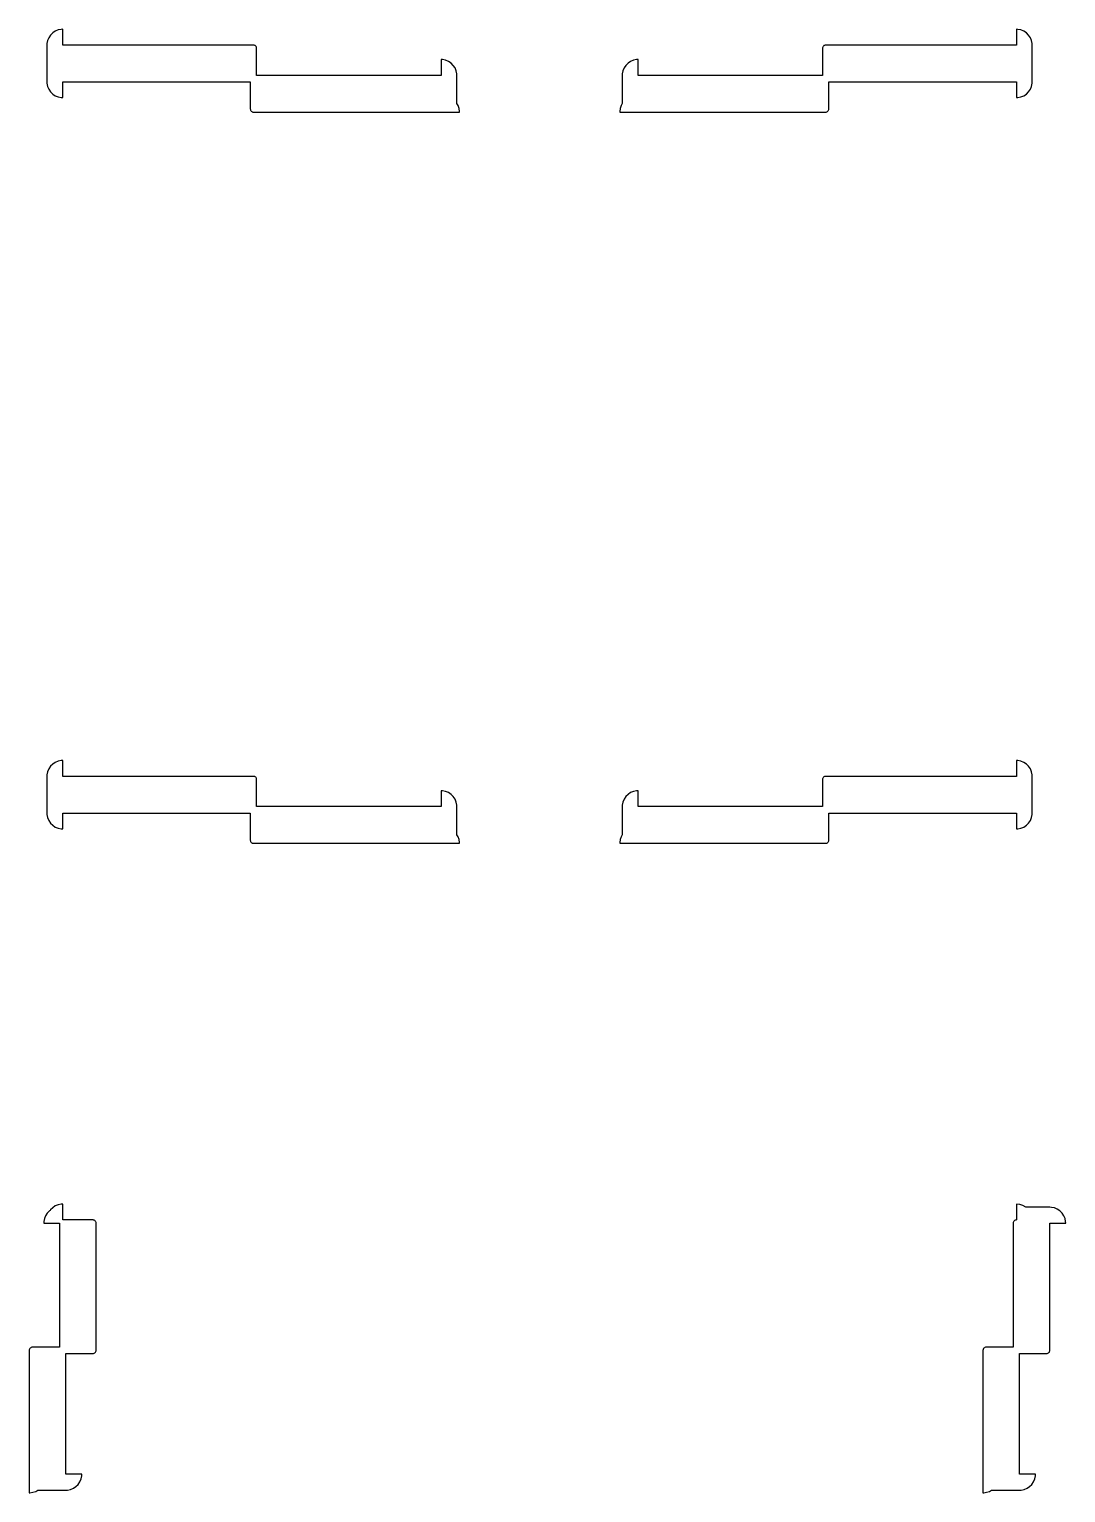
# Model space of a CAD drawing. Header units: millimetres. Extents: x 68 to 252, y 288 to 712.
# Drawn here: x 129.32 to 161.92, y 341.66 to 387.69 of the extents above; entities that cross this region are included whole.
import ezdxf

# ---------------------------------------------------------------- set-up
doc = ezdxf.new("R2010")
doc.units = ezdxf.units.MM

msp = doc.modelspace()

# ---------------------------------------------------------------- linework, layer by layer
for p, q in [((130.133, 387.632), (130.052, 387.577)), ((130.224, 387.669), (130.133, 387.632)), ((130.133, 387.632), (130.133, 387.632)), ((130.32, 387.688), (130.224, 387.669)), ((130.224, 387.669), (130.224, 387.669)), ((130.368, 387.691), (130.32, 387.688)), ((130.32, 387.688), (130.32, 387.688)), ((130.368, 387.192), (130.368, 387.691)), ((160.416, 387.688), (160.368, 387.691)), ((160.368, 387.691), (160.368, 387.192)), ((160.512, 387.669), (160.416, 387.688)), ((160.416, 387.688), (160.416, 387.688)), ((160.603, 387.632), (160.512, 387.669)), ((160.512, 387.669), (160.512, 387.669)), ((160.684, 387.577), (160.603, 387.632)), ((160.603, 387.632), (160.603, 387.632)), ((129.871, 387.24), (129.869, 387.191)), ((129.869, 387.191), (129.869, 386.04)), ((129.89, 387.336), (129.871, 387.24)), ((129.871, 387.24), (129.871, 387.24)), ((129.928, 387.426), (129.89, 387.336)), ((129.89, 387.336), (129.89, 387.336)), ((129.982, 387.508), (129.928, 387.426)), ((129.928, 387.426), (129.928, 387.426)), ((130.052, 387.577), (129.982, 387.508)), ((129.982, 387.508), (129.982, 387.508)), ((130.052, 387.577), (130.052, 387.577)), ((136.368, 387.192), (130.368, 387.192)), ((136.387, 387.19), (136.368, 387.192)), ((136.406, 387.184), (136.387, 387.19)), ((136.423, 387.175), (136.406, 387.184)), ((136.439, 387.162), (136.423, 387.175)), ((136.451, 387.147), (136.439, 387.162)), ((136.46, 387.13), (136.451, 387.147)), ((136.466, 387.111), (136.46, 387.13)), ((154.276, 387.13), (154.27, 387.111)), ((154.285, 387.147), (154.276, 387.13)), ((154.297, 387.162), (154.285, 387.147)), ((154.312, 387.175), (154.297, 387.162)), ((154.33, 387.184), (154.312, 387.175)), ((154.348, 387.19), (154.33, 387.184)), ((154.368, 387.192), (154.348, 387.19)), ((160.368, 387.192), (154.368, 387.192)), ((160.753, 387.508), (160.684, 387.577)), ((160.684, 387.577), (160.684, 387.577)), ((160.808, 387.426), (160.753, 387.508)), ((160.753, 387.508), (160.753, 387.508)), ((160.845, 387.336), (160.808, 387.426)), ((160.808, 387.426), (160.808, 387.426)), ((160.865, 387.24), (160.845, 387.336)), ((160.845, 387.336), (160.845, 387.336)), ((160.867, 387.191), (160.865, 387.24)), ((160.865, 387.24), (160.865, 387.24)), ((160.867, 386.04), (160.867, 387.191)), ((136.468, 387.092), (136.466, 387.111)), ((136.468, 386.239), (136.468, 387.092)), ((142.316, 386.736), (142.268, 386.738)), ((142.268, 386.738), (142.268, 386.239)), ((142.412, 386.716), (142.316, 386.736)), ((142.316, 386.736), (142.316, 386.736)), ((142.503, 386.679), (142.412, 386.716)), ((142.412, 386.716), (142.412, 386.716)), ((142.584, 386.625), (142.503, 386.679)), ((142.503, 386.679), (142.503, 386.679)), ((148.233, 386.679), (148.152, 386.625)), ((148.324, 386.716), (148.233, 386.679)), ((148.233, 386.679), (148.233, 386.679)), ((148.42, 386.736), (148.324, 386.716)), ((148.324, 386.716), (148.324, 386.716)), ((148.468, 386.738), (148.42, 386.736)), ((148.42, 386.736), (148.42, 386.736)), ((148.468, 386.239), (148.468, 386.738)), ((154.27, 387.111), (154.268, 387.092)), ((154.268, 387.092), (154.268, 386.239)), ((142.268, 386.239), (136.468, 386.239)), ((142.584, 386.624), (142.584, 386.625)), ((142.653, 386.555), (142.584, 386.624)), ((142.708, 386.474), (142.653, 386.555)), ((142.653, 386.555), (142.653, 386.555)), ((142.745, 386.383), (142.708, 386.474)), ((142.708, 386.474), (142.708, 386.474)), ((142.765, 386.287), (142.745, 386.383)), ((142.745, 386.383), (142.745, 386.383)), ((142.767, 386.238), (142.765, 386.287)), ((142.765, 386.287), (142.765, 386.287)), ((142.767, 385.358), (142.767, 386.238)), ((147.971, 386.287), (147.969, 386.238)), ((147.969, 386.238), (147.969, 385.358)), ((147.99, 386.383), (147.971, 386.287)), ((147.971, 386.287), (147.971, 386.287)), ((148.028, 386.474), (147.99, 386.383)), ((147.99, 386.383), (147.99, 386.383)), ((148.082, 386.555), (148.028, 386.474)), ((148.028, 386.474), (148.028, 386.474)), ((148.152, 386.624), (148.082, 386.555)), ((148.082, 386.555), (148.082, 386.555)), ((148.152, 386.625), (148.152, 386.624)), ((154.268, 386.239), (148.468, 386.239)), ((129.869, 386.04), (129.871, 385.991)), ((129.871, 385.991), (129.871, 385.991)), ((129.871, 385.991), (129.89, 385.895)), ((129.89, 385.895), (129.89, 385.895)), ((129.89, 385.895), (129.928, 385.804)), ((129.928, 385.804), (129.928, 385.804)), ((129.928, 385.804), (129.982, 385.723)), ((130.368, 385.54), (130.368, 386.039)), ((130.368, 386.039), (136.268, 386.039)), ((136.268, 386.039), (136.268, 385.186)), ((154.468, 385.186), (154.468, 386.039)), ((154.468, 386.039), (160.368, 386.039)), ((160.368, 386.039), (160.368, 385.54)), ((160.753, 385.723), (160.808, 385.804)), ((160.808, 385.804), (160.845, 385.895)), ((160.808, 385.804), (160.808, 385.804)), ((160.845, 385.895), (160.865, 385.991)), ((160.845, 385.895), (160.845, 385.895)), ((160.865, 385.991), (160.867, 386.04)), ((160.865, 385.991), (160.865, 385.991)), ((129.982, 385.723), (129.982, 385.723)), ((129.982, 385.723), (130.052, 385.654)), ((130.052, 385.654), (130.052, 385.653)), ((130.052, 385.653), (130.133, 385.599)), ((130.133, 385.599), (130.133, 385.599)), ((130.133, 385.599), (130.224, 385.562)), ((130.224, 385.562), (130.224, 385.562)), ((130.224, 385.562), (130.32, 385.542)), ((130.32, 385.542), (130.32, 385.542)), ((130.32, 385.542), (130.368, 385.54)), ((130.368, 385.54), (130.368, 385.54)), ((142.767, 385.357), (142.767, 385.358)), ((142.767, 385.358), (142.767, 385.358)), ((142.767, 385.358), (142.767, 385.358)), ((142.804, 385.292), (142.767, 385.357)), ((142.835, 385.203), (142.804, 385.292)), ((142.804, 385.292), (142.804, 385.292)), ((147.932, 385.292), (147.901, 385.203)), ((147.969, 385.357), (147.932, 385.292)), ((147.932, 385.292), (147.932, 385.292)), ((147.969, 385.358), (147.969, 385.358)), ((147.969, 385.358), (147.969, 385.358)), ((147.969, 385.358), (147.969, 385.357)), ((160.368, 385.54), (160.416, 385.542)), ((160.416, 385.542), (160.512, 385.562)), ((160.416, 385.542), (160.416, 385.542)), ((160.512, 385.562), (160.603, 385.599)), ((160.512, 385.562), (160.512, 385.562)), ((160.603, 385.599), (160.684, 385.653)), ((160.603, 385.599), (160.603, 385.599)), ((160.684, 385.654), (160.753, 385.723)), ((160.684, 385.653), (160.684, 385.654)), ((160.753, 385.723), (160.753, 385.723)), ((136.268, 385.186), (136.27, 385.167)), ((136.27, 385.167), (136.276, 385.148)), ((136.276, 385.148), (136.285, 385.131)), ((136.285, 385.131), (136.297, 385.116)), ((136.297, 385.116), (136.312, 385.103)), ((136.312, 385.103), (136.33, 385.094)), ((136.33, 385.094), (136.348, 385.088)), ((136.348, 385.088), (136.368, 385.086)), ((136.368, 385.086), (142.846, 385.086)), ((142.835, 385.202), (142.835, 385.203)), ((142.848, 385.109), (142.835, 385.202)), ((142.846, 385.086), (142.848, 385.109)), ((142.846, 385.086), (142.846, 385.086)), ((142.848, 385.109), (142.848, 385.109)), ((147.901, 385.202), (147.888, 385.109)), ((147.888, 385.109), (147.888, 385.109)), ((147.888, 385.109), (147.889, 385.086)), ((147.889, 385.086), (154.368, 385.086)), ((147.889, 385.086), (147.889, 385.086)), ((147.889, 385.086), (147.889, 385.086)), ((147.901, 385.203), (147.901, 385.202)), ((154.368, 385.086), (154.387, 385.088)), ((154.387, 385.088), (154.406, 385.094)), ((154.406, 385.094), (154.423, 385.103)), ((154.423, 385.103), (154.439, 385.116)), ((154.439, 385.116), (154.451, 385.131)), ((154.451, 385.131), (154.46, 385.148)), ((154.46, 385.148), (154.466, 385.167)), ((154.466, 385.167), (154.468, 385.186)), ((130.052, 364.577), (129.982, 364.508)), ((130.133, 364.632), (130.052, 364.577)), ((130.052, 364.577), (130.052, 364.577)), ((130.224, 364.669), (130.133, 364.632)), ((130.133, 364.632), (130.133, 364.632)), ((130.32, 364.688), (130.224, 364.669)), ((130.224, 364.669), (130.224, 364.669)), ((130.368, 364.691), (130.32, 364.688)), ((130.32, 364.688), (130.32, 364.688)), ((130.368, 364.192), (130.368, 364.691)), ((160.368, 364.691), (160.368, 364.192)), ((160.416, 364.688), (160.368, 364.691)), ((160.368, 364.691), (160.368, 364.691)), ((160.512, 364.669), (160.416, 364.688)), ((160.416, 364.688), (160.416, 364.688)), ((160.603, 364.632), (160.512, 364.669)), ((160.512, 364.669), (160.512, 364.669)), ((160.684, 364.577), (160.603, 364.632)), ((160.603, 364.632), (160.603, 364.632)), ((160.753, 364.508), (160.684, 364.577)), ((160.684, 364.577), (160.684, 364.577)), ((129.871, 364.24), (129.869, 364.191)), ((129.869, 364.191), (129.869, 363.04)), ((129.89, 364.336), (129.871, 364.24)), ((129.871, 364.24), (129.871, 364.24)), ((129.928, 364.426), (129.89, 364.336)), ((129.89, 364.336), (129.89, 364.336)), ((129.982, 364.508), (129.928, 364.426)), ((129.928, 364.426), (129.928, 364.426)), ((129.982, 364.508), (129.982, 364.508)), ((136.368, 364.192), (130.368, 364.192)), ((130.368, 364.192), (130.368, 364.192)), ((136.387, 364.19), (136.368, 364.192)), ((136.406, 364.184), (136.387, 364.19)), ((136.423, 364.175), (136.406, 364.184)), ((136.439, 364.162), (136.423, 364.175)), ((136.451, 364.147), (136.439, 364.162)), ((136.46, 364.13), (136.451, 364.147)), ((136.466, 364.111), (136.46, 364.13)), ((136.468, 364.092), (136.466, 364.111)), ((154.27, 364.111), (154.268, 364.092)), ((154.276, 364.13), (154.27, 364.111)), ((154.285, 364.147), (154.276, 364.13)), ((154.297, 364.162), (154.285, 364.147)), ((154.312, 364.175), (154.297, 364.162)), ((154.33, 364.184), (154.312, 364.175)), ((154.348, 364.19), (154.33, 364.184)), ((154.368, 364.192), (154.348, 364.19)), ((160.368, 364.192), (154.368, 364.192)), ((160.808, 364.426), (160.753, 364.508)), ((160.753, 364.508), (160.753, 364.508)), ((160.845, 364.336), (160.808, 364.426)), ((160.808, 364.426), (160.808, 364.426)), ((160.865, 364.24), (160.845, 364.336)), ((160.845, 364.336), (160.845, 364.336)), ((160.867, 364.191), (160.865, 364.24)), ((160.865, 364.24), (160.865, 364.24)), ((160.867, 363.04), (160.867, 364.191)), ((136.468, 363.239), (136.468, 364.092)), ((142.316, 363.736), (142.268, 363.738)), ((142.268, 363.738), (142.268, 363.239)), ((142.412, 363.716), (142.316, 363.736)), ((142.316, 363.736), (142.316, 363.736)), ((142.503, 363.679), (142.412, 363.716)), ((142.412, 363.716), (142.412, 363.716)), ((142.584, 363.625), (142.503, 363.679)), ((142.503, 363.679), (142.503, 363.679)), ((148.233, 363.679), (148.152, 363.625)), ((148.324, 363.716), (148.233, 363.679)), ((148.233, 363.679), (148.233, 363.679)), ((148.42, 363.736), (148.324, 363.716)), ((148.324, 363.716), (148.324, 363.716)), ((148.468, 363.738), (148.42, 363.736)), ((148.42, 363.736), (148.42, 363.736)), ((148.468, 363.239), (148.468, 363.738)), ((154.268, 364.092), (154.268, 363.239)), ((142.268, 363.239), (136.468, 363.239)), ((142.584, 363.624), (142.584, 363.625)), ((142.653, 363.555), (142.584, 363.624)), ((142.708, 363.474), (142.653, 363.555)), ((142.653, 363.555), (142.653, 363.555)), ((142.745, 363.383), (142.708, 363.474)), ((142.708, 363.474), (142.708, 363.474)), ((142.765, 363.287), (142.745, 363.383)), ((142.745, 363.383), (142.745, 363.383)), ((142.767, 363.238), (142.765, 363.287)), ((142.765, 363.287), (142.765, 363.287)), ((142.767, 362.358), (142.767, 363.238)), ((147.971, 363.287), (147.969, 363.238)), ((147.969, 363.238), (147.969, 362.358)), ((147.99, 363.383), (147.971, 363.287)), ((147.971, 363.287), (147.971, 363.287)), ((148.028, 363.474), (147.99, 363.383)), ((147.99, 363.383), (147.99, 363.383)), ((148.082, 363.555), (148.028, 363.474)), ((148.028, 363.474), (148.028, 363.474)), ((148.152, 363.624), (148.082, 363.555)), ((148.082, 363.555), (148.082, 363.555)), ((148.152, 363.625), (148.152, 363.624)), ((154.268, 363.239), (148.468, 363.239)), ((129.869, 363.04), (129.871, 362.991)), ((129.871, 362.991), (129.871, 362.991)), ((129.871, 362.991), (129.89, 362.895)), ((129.89, 362.895), (129.89, 362.895)), ((129.89, 362.895), (129.928, 362.804)), ((129.928, 362.804), (129.928, 362.804)), ((129.928, 362.804), (129.982, 362.723)), ((130.368, 362.54), (130.368, 363.039)), ((130.368, 363.039), (136.268, 363.039)), ((136.268, 363.039), (136.268, 362.186)), ((154.468, 362.186), (154.468, 363.039)), ((154.468, 363.039), (160.368, 363.039)), ((160.368, 363.039), (160.368, 362.54)), ((160.753, 362.723), (160.808, 362.804)), ((160.808, 362.804), (160.845, 362.895)), ((160.808, 362.804), (160.808, 362.804)), ((160.845, 362.895), (160.865, 362.991)), ((160.845, 362.895), (160.845, 362.895)), ((160.865, 362.991), (160.867, 363.04)), ((160.865, 362.991), (160.865, 362.991)), ((129.982, 362.723), (129.982, 362.723)), ((129.982, 362.723), (130.052, 362.654)), ((130.052, 362.654), (130.052, 362.653)), ((130.052, 362.653), (130.133, 362.599)), ((130.133, 362.599), (130.133, 362.599)), ((130.133, 362.599), (130.224, 362.562)), ((130.224, 362.562), (130.224, 362.562)), ((130.224, 362.562), (130.32, 362.542)), ((130.32, 362.542), (130.32, 362.542)), ((130.32, 362.542), (130.368, 362.54)), ((142.767, 362.357), (142.767, 362.358)), ((142.767, 362.358), (142.767, 362.358)), ((142.767, 362.358), (142.767, 362.358)), ((142.804, 362.292), (142.767, 362.357)), ((142.835, 362.203), (142.804, 362.292)), ((142.804, 362.292), (142.804, 362.292)), ((147.932, 362.292), (147.901, 362.203)), ((147.969, 362.357), (147.932, 362.292)), ((147.932, 362.292), (147.932, 362.292)), ((147.969, 362.358), (147.969, 362.358)), ((147.969, 362.358), (147.969, 362.358)), ((147.969, 362.358), (147.969, 362.357)), ((160.368, 362.54), (160.416, 362.542)), ((160.416, 362.542), (160.512, 362.562)), ((160.416, 362.542), (160.416, 362.542)), ((160.512, 362.562), (160.603, 362.599)), ((160.512, 362.562), (160.512, 362.562)), ((160.603, 362.599), (160.684, 362.653)), ((160.603, 362.599), (160.603, 362.599)), ((160.684, 362.654), (160.753, 362.723)), ((160.684, 362.653), (160.684, 362.654)), ((160.753, 362.723), (160.753, 362.723)), ((136.268, 362.186), (136.27, 362.167)), ((136.27, 362.167), (136.276, 362.148)), ((136.276, 362.148), (136.285, 362.131)), ((136.285, 362.131), (136.297, 362.116)), ((136.297, 362.116), (136.312, 362.103)), ((136.312, 362.103), (136.33, 362.094)), ((136.33, 362.094), (136.348, 362.088)), ((136.348, 362.088), (136.368, 362.086)), ((136.368, 362.086), (142.846, 362.086)), ((142.835, 362.202), (142.835, 362.203)), ((142.848, 362.109), (142.835, 362.202)), ((142.846, 362.086), (142.848, 362.109)), ((142.846, 362.086), (142.846, 362.086)), ((142.848, 362.109), (142.848, 362.109)), ((147.901, 362.202), (147.888, 362.109)), ((147.888, 362.109), (147.888, 362.109)), ((147.888, 362.109), (147.889, 362.086)), ((147.889, 362.086), (147.889, 362.086)), ((147.889, 362.086), (154.368, 362.086)), ((147.901, 362.203), (147.901, 362.202)), ((154.368, 362.086), (154.387, 362.088)), ((154.387, 362.088), (154.406, 362.094)), ((154.406, 362.094), (154.423, 362.103)), ((154.423, 362.103), (154.439, 362.116)), ((154.439, 362.116), (154.451, 362.131)), ((154.451, 362.131), (154.46, 362.148)), ((154.46, 362.148), (154.466, 362.167)), ((154.466, 362.167), (154.468, 362.186)), ((129.828, 350.374), (129.79, 350.283)), ((129.882, 350.455), (129.828, 350.374)), ((129.828, 350.374), (129.828, 350.374)), ((129.952, 350.524), (129.882, 350.455)), ((129.882, 350.455), (129.882, 350.455)), ((129.97, 350.537), (129.952, 350.525)), ((129.952, 350.525), (129.952, 350.524)), ((129.982, 350.555), (129.97, 350.537)), ((129.97, 350.537), (129.97, 350.537)), ((129.97, 350.537), (129.97, 350.537)), ((130.052, 350.624), (129.982, 350.555)), ((129.982, 350.555), (129.982, 350.555)), ((130.133, 350.679), (130.052, 350.625)), ((130.052, 350.625), (130.052, 350.624)), ((130.224, 350.716), (130.133, 350.679)), ((130.133, 350.679), (130.133, 350.679)), ((130.32, 350.736), (130.224, 350.716)), ((130.224, 350.716), (130.224, 350.716)), ((130.368, 350.738), (130.32, 350.736)), ((130.32, 350.736), (130.32, 350.736)), ((130.368, 350.239), (130.368, 350.738)), ((160.37, 350.738), (160.368, 350.738)), ((160.368, 350.738), (160.368, 350.738)), ((160.368, 350.738), (160.368, 350.239)), ((160.473, 350.726), (160.37, 350.738)), ((160.37, 350.738), (160.37, 350.738)), ((160.474, 350.726), (160.473, 350.726)), ((160.572, 350.694), (160.474, 350.726)), ((160.662, 350.641), (160.572, 350.694)), ((160.572, 350.694), (160.572, 350.694)), ((160.666, 350.638), (160.662, 350.641)), ((160.662, 350.641), (160.662, 350.641)), ((161.42, 350.638), (160.666, 350.638)), ((160.666, 350.638), (160.666, 350.638)), ((160.666, 350.638), (160.666, 350.638)), ((160.666, 350.638), (160.666, 350.638)), ((160.666, 350.638), (160.666, 350.638)), ((161.468, 350.636), (161.42, 350.638)), ((161.469, 350.636), (161.468, 350.636)), ((161.565, 350.616), (161.469, 350.636)), ((161.655, 350.579), (161.565, 350.616)), ((161.565, 350.616), (161.565, 350.616)), ((161.737, 350.525), (161.655, 350.579)), ((161.655, 350.579), (161.655, 350.579)), ((161.737, 350.524), (161.737, 350.525)), ((161.806, 350.455), (161.737, 350.524)), ((161.86, 350.374), (161.806, 350.455)), ((161.806, 350.455), (161.806, 350.455)), ((161.861, 350.374), (161.86, 350.374)), ((161.898, 350.283), (161.861, 350.374)), ((129.771, 350.187), (129.769, 350.139)), ((129.769, 350.139), (130.268, 350.139)), ((129.769, 350.139), (129.769, 350.139)), ((129.79, 350.283), (129.771, 350.187)), ((129.771, 350.187), (129.771, 350.187)), ((129.79, 350.283), (129.79, 350.283)), ((130.268, 350.139), (130.268, 350.139)), ((130.268, 350.139), (130.268, 346.239)), ((131.321, 350.239), (130.368, 350.239)), ((131.34, 350.237), (131.321, 350.239)), ((131.359, 350.231), (131.34, 350.237)), ((131.376, 350.222), (131.359, 350.231)), ((131.391, 350.21), (131.376, 350.222)), ((131.404, 350.195), (131.391, 350.21)), ((131.413, 350.177), (131.404, 350.195)), ((131.419, 350.158), (131.413, 350.177)), ((131.421, 350.139), (131.419, 350.158)), ((131.421, 346.139), (131.421, 350.139)), ((160.27, 350.158), (160.268, 350.139)), ((160.268, 350.139), (160.268, 346.239)), ((160.276, 350.177), (160.27, 350.158)), ((160.285, 350.195), (160.276, 350.177)), ((160.297, 350.21), (160.285, 350.195)), ((160.312, 350.222), (160.297, 350.21)), ((160.33, 350.231), (160.312, 350.222)), ((160.348, 350.237), (160.33, 350.231)), ((160.368, 350.239), (160.348, 350.237)), ((161.421, 350.139), (161.92, 350.139)), ((161.421, 346.139), (161.421, 350.139)), ((161.421, 350.139), (161.421, 350.139)), ((161.421, 350.139), (161.421, 350.139)), ((161.917, 350.187), (161.898, 350.283)), ((161.898, 350.283), (161.898, 350.283)), ((161.92, 350.139), (161.917, 350.187)), ((161.917, 350.187), (161.917, 350.187)), ((129.317, 346.159), (129.315, 346.139)), ((129.323, 346.177), (129.317, 346.159)), ((129.332, 346.195), (129.323, 346.177)), ((129.345, 346.21), (129.332, 346.195)), ((129.36, 346.222), (129.345, 346.21)), ((129.377, 346.231), (129.36, 346.222)), ((129.396, 346.237), (129.377, 346.231)), ((129.415, 346.239), (129.396, 346.237)), ((130.268, 346.239), (129.415, 346.239)), ((159.317, 346.159), (159.315, 346.139)), ((159.323, 346.177), (159.317, 346.159)), ((159.332, 346.195), (159.323, 346.177)), ((159.345, 346.21), (159.332, 346.195)), ((159.36, 346.222), (159.345, 346.21)), ((159.377, 346.231), (159.36, 346.222)), ((159.396, 346.237), (159.377, 346.231)), ((159.415, 346.239), (159.396, 346.237)), ((160.268, 346.239), (159.415, 346.239)), ((129.315, 346.139), (129.315, 341.661)), ((130.468, 342.239), (130.468, 346.039)), ((130.468, 346.039), (131.321, 346.039)), ((131.321, 346.039), (131.34, 346.041)), ((131.34, 346.041), (131.359, 346.047)), ((131.359, 346.047), (131.376, 346.056)), ((131.376, 346.056), (131.391, 346.068)), ((131.391, 346.068), (131.404, 346.083)), ((131.404, 346.083), (131.413, 346.101)), ((131.413, 346.101), (131.419, 346.119)), ((131.419, 346.119), (131.421, 346.139)), ((159.315, 346.139), (159.315, 341.661)), ((160.468, 342.239), (160.468, 346.039)), ((160.468, 346.039), (161.321, 346.039)), ((161.321, 346.039), (161.34, 346.041)), ((161.34, 346.041), (161.359, 346.047)), ((161.359, 346.047), (161.376, 346.056)), ((161.376, 346.056), (161.391, 346.068)), ((161.391, 346.068), (161.404, 346.083)), ((161.404, 346.083), (161.413, 346.101)), ((161.413, 346.101), (161.419, 346.119)), ((161.419, 346.119), (161.421, 346.139)), ((130.967, 342.239), (130.468, 342.239)), ((130.908, 342.004), (130.945, 342.095)), ((130.945, 342.095), (130.965, 342.191)), ((130.945, 342.095), (130.945, 342.095)), ((130.965, 342.191), (130.967, 342.239)), ((130.965, 342.191), (130.965, 342.191)), ((160.967, 342.239), (160.468, 342.239)), ((160.908, 342.004), (160.945, 342.095)), ((160.945, 342.095), (160.965, 342.191)), ((160.945, 342.095), (160.945, 342.095)), ((160.965, 342.191), (160.967, 342.239)), ((160.965, 342.191), (160.965, 342.191)), ((129.315, 341.661), (129.315, 341.661)), ((129.315, 341.661), (129.338, 341.659)), ((129.338, 341.659), (129.431, 341.672)), ((129.338, 341.659), (129.338, 341.659)), ((129.431, 341.672), (129.521, 341.703)), ((129.431, 341.672), (129.431, 341.672)), ((129.521, 341.703), (129.586, 341.74)), ((129.521, 341.703), (129.521, 341.703)), ((129.586, 341.74), (129.586, 341.74)), ((129.586, 341.74), (129.587, 341.74)), ((129.587, 341.74), (129.587, 341.74)), ((129.587, 341.74), (130.467, 341.74)), ((130.467, 341.74), (130.516, 341.742)), ((130.516, 341.742), (130.612, 341.762)), ((130.516, 341.742), (130.516, 341.742)), ((130.612, 341.762), (130.703, 341.799)), ((130.612, 341.762), (130.612, 341.762)), ((130.703, 341.799), (130.784, 341.853)), ((130.703, 341.799), (130.703, 341.799)), ((130.784, 341.854), (130.853, 341.923)), ((130.784, 341.853), (130.784, 341.854)), ((130.853, 341.923), (130.908, 342.004)), ((130.853, 341.923), (130.853, 341.923)), ((130.908, 342.004), (130.908, 342.004)), ((159.315, 341.661), (159.315, 341.661)), ((159.315, 341.661), (159.338, 341.659)), ((159.338, 341.659), (159.431, 341.672)), ((159.338, 341.659), (159.338, 341.659)), ((159.431, 341.672), (159.521, 341.703)), ((159.431, 341.672), (159.431, 341.672)), ((159.521, 341.703), (159.586, 341.74)), ((159.521, 341.703), (159.521, 341.703)), ((159.586, 341.74), (159.586, 341.74)), ((159.586, 341.74), (159.587, 341.74)), ((159.587, 341.74), (159.587, 341.74)), ((159.587, 341.74), (160.467, 341.74)), ((160.467, 341.74), (160.516, 341.742)), ((160.516, 341.742), (160.612, 341.762)), ((160.516, 341.742), (160.516, 341.742)), ((160.612, 341.762), (160.703, 341.799)), ((160.612, 341.762), (160.612, 341.762)), ((160.703, 341.799), (160.784, 341.853)), ((160.703, 341.799), (160.703, 341.799)), ((160.784, 341.854), (160.853, 341.923)), ((160.784, 341.853), (160.784, 341.854)), ((160.853, 341.923), (160.908, 342.004)), ((160.853, 341.923), (160.853, 341.923)), ((160.908, 342.004), (160.908, 342.004))]:
    msp.add_line(p, q)

doc.saveas('drawing.dxf')
